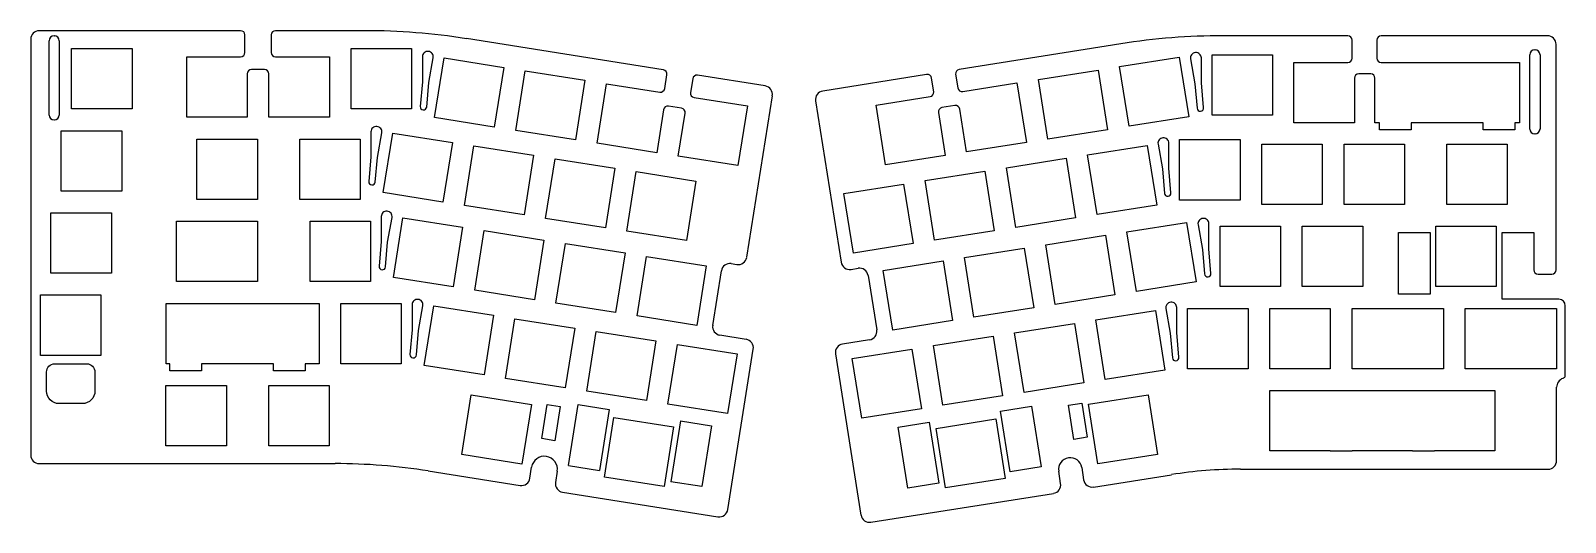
# Model space of a CAD drawing. Header units: millimetres. Extents: x 7 to 362, y -7 to 107.
import ezdxf

# ---------------------------------------------------------------- set-up
doc = ezdxf.new("R2010")
doc.units = ezdxf.units.MM

msp = doc.modelspace()

# ---------------------------------------------------------------- linework, layer by layer
for p, q in [((55.5, 107.1), (8.86, 107.1)), ((84.29, 107.1), (63.55, 107.1)), ((6.86, 105.1), (6.86, 8.7)), ((56.5, 102.02), (56.5, 106.1)), ((62.55, 106.1), (62.55, 102.02)), ((153.42, 98.03), (107.83, 105.25)), ((259.44, 104.06), (221.99, 98.12)), ((312.03, 105.92), (283.06, 105.92)), ((313.03, 100.73), (313.03, 104.92)), ((318.74, 104.92), (318.74, 100.73)), ((358.24, 105.92), (319.74, 105.92)), ((360.24, 51.63), (360.24, 103.92)), ((43, 87.02), (43, 101.02)), ((43, 101.02), (55.5, 101.02)), ((63.55, 101.02), (76.05, 101.02)), ((76.05, 101.02), (76.05, 87.02)), ((299.53, 85.73), (299.53, 99.73)), ((299.53, 99.73), (312.03, 99.73)), ((319.74, 99.73), (351.75, 99.73)), ((351.75, 99.73), (351.75, 85.73)), ((57, 97.07), (57, 87.02)), ((61.05, 98.07), (58, 98.07)), ((62.05, 87.02), (62.05, 97.07)), ((153.75, 93.69), (154.26, 96.89)), ((177.02, 94.29), (161.37, 96.77)), ((214.43, 96.92), (190.36, 93.11)), ((216.07, 92.95), (215.57, 96.09)), ((221.15, 96.98), (221.65, 93.83)), ((313.53, 96.08), (313.53, 85.73)), ((317.3, 97.08), (314.53, 97.08)), ((318.3, 85.73), (318.3, 96.08)), ((138.07, 80.99), (140.26, 94.81)), ((140.26, 94.81), (152.6, 92.86)), ((160.23, 95.94), (159.72, 92.74)), ((222.8, 93), (235.34, 94.99)), ((235.34, 94.99), (237.53, 81.16)), ((157.63, 89.13), (154.62, 89.6)), ((160.56, 91.6), (172.9, 89.64)), ((172.9, 89.64), (170.71, 75.82)), ((172.74, 54.54), (178.68, 92)), ((188.7, 90.82), (194.62, 53.41)), ((202.7, 89.82), (215.24, 91.8)), ((204.89, 75.99), (202.7, 89.82)), ((220.99, 89.73), (217.97, 89.25)), ((223.7, 78.97), (222.13, 88.9)), ((57, 87.02), (43, 87.02)), ((76.05, 87.02), (62.05, 87.02)), ((153.48, 88.77), (151.9, 78.8)), ((156.88, 78.01), (158.46, 87.98)), ((217.14, 88.11), (218.72, 78.18)), ((313.53, 85.73), (299.53, 85.73)), ((313.53, 85.73), (299.53, 85.73)), ((319.38, 85.73), (318.3, 85.73)), ((319.38, 84.08), (319.38, 85.73)), ((343.38, 85.73), (326.68, 85.73)), ((326.68, 85.73), (326.68, 84.08)), ((343.38, 84.08), (343.38, 85.73)), ((351.75, 85.73), (350.68, 85.73)), ((350.68, 85.73), (350.68, 84.08)), ((326.68, 84.08), (319.38, 84.08)), ((350.68, 84.08), (343.38, 84.08)), ((151.9, 78.8), (138.07, 80.99)), ((237.53, 81.16), (223.7, 78.97)), ((170.71, 75.82), (156.88, 78.01)), ((218.72, 78.18), (204.89, 75.99)), ((323.77, 60.28), (331.07, 60.28)), ((323.77, 45.98), (323.77, 60.28)), ((331.07, 60.28), (331.07, 45.98)), ((347.77, 44.83), (347.77, 60.28)), ((347.77, 60.28), (355.07, 60.28)), ((355.07, 60.28), (355.07, 51.63)), ((164.88, 38.77), (166.88, 51.41)), ((169.17, 53.08), (170.46, 52.87)), ((196.91, 51.74), (198.57, 52.01)), ((200.86, 50.34), (202.86, 37.7)), ((356.07, 50.63), (359.24, 50.63)), ((38.23, 29.87, 0), (38.23, 43.87, 0)), ((38.23, 43.87, 0), (73.67, 43.87, 0)), ((73.67, 43.87, 0), (73.67, 29.87, 0)), ((331.07, 45.98), (323.77, 45.98)), ((360.89, 44.83), (347.77, 44.83)), ((362.39, 28.55), (362.39, 43.33)), ((172.6, 35.52), (166.54, 36.48)), ((168.37, -3.96), (174.27, 33.24)), ((193.3, 32.14), (199.22, -5.23)), ((201.2, 35.41), (194.97, 34.43)), ((39.11, 29.87, 0), (38.23, 29.87, 0)), ((39.11, 28.22, 0), (39.11, 29.87, 0)), ((63.11, 29.87, 0), (46.41, 29.87, 0)), ((46.41, 29.87, 0), (46.41, 29.87, 0)), ((46.41, 29.87, 0), (46.41, 28.22, 0)), ((63.11, 28.22, 0), (63.11, 29.87, 0)), ((73.67, 29.87, 0), (70.41, 29.87, 0)), ((70.41, 29.87, 0), (70.41, 28.22, 0)), ((362.39, 27.23), (362.39, 28.55)), ((46.41, 28.22, 0), (39.11, 28.22, 0)), ((70.41, 28.22, 0), (63.11, 28.22, 0)), ((106.73, 8.8, 0), (108.93, 22.63, 0)), ((108.93, 22.63, 0), (122.85, 20.42, 0)), ((307.95, 23.65), (313, 23.65)), ((327, 23.65), (332.05, 23.68)), ((360.39, 7.41), (360.39, 24.4)), ((122.85, 20.42, 0), (120.66, 6.59, 0)), ((131.43, 6.25), (133.67, 20.38)), ((133.67, 20.38), (140.88, 19.24)), ((140.88, 19.24), (138.64, 5.11)), ((233.77, 4.78), (231.54, 18.9)), ((238.75, 20.04), (240.98, 5.92)), ((157.37, 16.62), (155.13, 2.5)), ((157.37, 16.62), (164.58, 15.48)), ((164.58, 15.48), (162.34, 1.36)), ((210.07, 1.02), (207.83, 15.15)), ((215.04, 16.29), (217.28, 2.17)), ((120.66, 6.59, 0), (106.73, 8.8, 0)), ((307.95, 9.65), (313, 9.65)), ((327, 9.65), (332.05, 9.68)), ((8.86, 6.7), (77.38, 6.7)), ((98.97, 5), (120.22, 1.64)), ((120.66, 6.59, 0), (120.66, 6.59, 0)), ((122.51, 3.3), (122.92, 5.88)), ((128.85, 4.94), (128.44, 2.36)), ((240.98, 5.92), (233.77, 4.78)), ((245.47, 2.1), (245.02, 4.95)), ((250.35, 5.79), (250.8, 2.95)), ((253.09, 1.28), (271.14, 4.14)), ((287.18, 5.41), (358.39, 5.41)), ((130.1, 0.07), (166.09, -5.63)), ((217.28, 2.17), (210.07, 1.02)), ((201.51, -6.89), (243.81, -0.19))]:
    msp.add_line(p, q)
at = {"color": 1}
for p, q in [((11.14, 87.54), (11.14, 104.76)), ((12.29, 105.91), (12.34, 105.91)), ((13.49, 104.76), (13.49, 87.54)), ((354.18, 84.3), (354.18, 101.53)), ((355.33, 102.68), (355.38, 102.68)), ((356.53, 101.53), (356.53, 84.3)), ((12.29, 86.39), (12.34, 86.39)), ((355.38, 83.15), (355.33, 83.15))]:
    msp.add_line(p, q, dxfattribs=at)
at = {"color": 1, "linetype": 'Continuous'}
msp.add_line((354.18, 84.3), (354.18, 84.3), dxfattribs=at)
at = {"linetype": 'Continuous'}
for p, q in [((339.21, 42.58), (339.21, 42.58)), ((231.54, 18.9), (238.75, 20.04)), ((207.83, 15.15), (215.04, 16.29)), ((216.63, 14.87), (230.46, 17.06)), ((131.43, 6.25), (138.64, 5.11)), ((162.34, 1.36), (155.13, 2.5))]:
    msp.add_line(p, q, dxfattribs=at)
for points in [[(30.34, 102.96), (30.34, 88.96), (16.34, 88.96), (16.34, 102.96)], [(81.1, 88.96), (81.1, 102.96), (95.1, 102.96), (95.1, 88.96)], [(100.44, 86.95), (102.63, 100.77), (116.46, 98.58), (114.27, 84.76)], [(261.33, 84.93), (259.14, 98.76), (272.97, 100.95), (275.16, 87.12)], [(294.56, 101.51), (294.56, 87.51), (280.56, 87.51), (280.56, 101.51)], [(133.08, 81.78), (119.25, 83.97), (121.44, 97.79), (135.27, 95.6)], [(240.33, 95.78), (254.16, 97.97), (256.35, 84.14), (242.52, 81.95)], [(27.94, 69.91), (27.84, 69.91), (13.94, 69.91), (13.94, 83.91), (27.84, 83.91), (27.94, 83.91)], [(59.38, 67.97), (45.38, 67.97), (45.38, 81.97), (59.38, 81.97)], [(83.19, 81.97), (83.19, 67.97), (69.19, 67.97), (69.19, 81.97)], [(104.55, 81.18), (102.35, 67.35), (88.53, 69.55), (90.72, 83.37)], [(287.03, 81.83), (287.04, 67.83), (273.04, 67.83), (273.03, 81.83)], [(109.53, 80.39), (123.36, 78.2), (121.17, 64.37), (107.34, 66.56)], [(251.72, 78.29), (265.54, 80.49), (267.73, 66.66), (253.91, 64.47)], [(306.1, 80.8), (306.1, 66.8), (292.1, 66.8), (292.1, 80.8)], [(325.15, 80.8), (325.15, 66.8), (311.15, 66.8), (311.15, 80.8)], [(348.95, 80.8), (348.95, 66.8), (334.95, 66.8), (334.95, 80.8)], [(142.18, 75.22), (139.99, 61.39), (126.16, 63.58), (128.35, 77.41)], [(232.9, 75.31), (246.73, 77.5), (248.92, 63.68), (235.09, 61.49)], [(147.16, 74.43), (160.99, 72.24), (158.8, 58.41), (144.97, 60.6)], [(211.29, 57.71), (197.46, 55.52), (195.27, 69.35), (209.1, 71.54)], [(230.1, 60.7), (216.28, 58.5), (214.08, 72.33), (227.91, 74.52)], [(11.54, 50.86), (11.54, 64.86), (25.44, 64.86), (25.54, 64.86), (25.54, 50.86), (25.44, 50.86)], [(40.62, 48.92), (40.62, 62.92), (59.38, 62.92), (59.38, 48.92)], [(71.57, 48.92), (71.57, 62.92), (85.57, 62.92), (85.57, 48.92)], [(93.1, 63.71), (106.92, 61.52), (104.73, 47.69), (90.91, 49.88)], [(125.74, 58.54), (123.55, 44.71), (109.72, 46.9), (111.91, 60.73)], [(263.03, 46.63), (260.84, 60.45), (274.66, 62.64), (276.86, 48.82)], [(282.4, 61.75), (296.4, 61.75), (296.4, 47.75), (282.4, 47.75)], [(315.45, 61.75), (315.45, 47.75), (301.45, 47.75), (301.45, 61.75)], [(346.4, 47.75), (332.4, 47.75), (332.4, 61.75), (346.4, 61.75)], [(144.55, 55.56), (142.36, 41.73), (128.54, 43.92), (130.73, 57.75)], [(255.85, 59.66), (258.04, 45.83), (244.21, 43.64), (242.02, 57.47)], [(149.54, 54.77), (163.37, 52.58), (161.18, 38.75), (147.35, 40.94)], [(220.41, 39.87), (206.58, 37.68), (204.39, 51.51), (218.22, 53.7)], [(237.03, 56.68), (239.23, 42.85), (225.4, 40.66), (223.21, 54.49)], [(9.14, 45.81), (23.14, 45.81), (23.14, 31.81), (9.14, 31.81)], [(78.72, 29.87), (78.72, 43.87), (92.72, 43.87), (92.72, 29.87)], [(111.88, 27.27), (98.05, 29.46), (100.24, 43.29), (114.07, 41.1)], [(274.89, 42.7), (288.89, 42.7), (288.9, 28.7), (274.9, 28.7)], [(293.94, 42.7), (307.94, 42.7), (307.95, 28.7), (293.95, 28.7)], [(334.14, 42.7), (334.14, 28.7), (327, 28.7), (313, 28.7), (312.99, 42.7)], [(360.34, 42.69), (360.34, 28.69), (353.2, 28.69), (339.2, 28.69), (339.2, 42.69)], [(116.87, 26.48), (119.06, 40.31), (132.89, 38.12), (130.7, 24.29)], [(234.82, 37.04), (248.65, 39.23), (250.84, 25.41), (237.01, 23.21)], [(253.63, 40.02), (267.46, 42.21), (269.65, 28.39), (255.82, 26.2)], [(151.7, 35.14), (149.51, 21.31), (135.69, 23.5), (137.88, 37.33)], [(218.19, 20.23), (216, 34.06), (229.83, 36.25), (232.02, 22.42)], [(168.33, 18.33), (154.5, 20.52), (156.69, 34.35), (170.52, 32.16)], [(197.19, 31.08), (211.01, 33.27), (213.21, 19.44), (199.38, 17.25)], [(52.2, 24.82), (52.2, 10.82), (38.2, 10.82), (38.2, 24.82)], [(76.02, 10.82), (62.02, 10.82), (62.02, 24.82), (76.02, 24.82), (76.02, 13.2)], [(254.1, 6.64), (251.91, 20.46), (265.74, 22.65), (267.93, 8.83)], [(126.49, 20.41), (129.55, 19.92), (128.3, 12.02), (125.24, 12.5)], [(247.28, 20.24), (250.35, 20.72), (251.6, 12.82), (248.54, 12.33)], [(139.76, 3.57), (141.95, 17.4), (155.78, 15.21), (153.59, 1.38)], [(216.63, 14.87), (230.46, 17.06), (232.65, 3.24), (218.82, 1.05)]]:
    msp.add_lwpolyline(points, close=True)
for points in [[(98.99, 102.3), (98.97, 102.3, 0.441084), (97.6, 101.05), (97.6, 95.26), (97.1, 89.53, 1), (98.6, 89.4), (99.09, 95.09), (100.11, 100.83, 0.438938)], [(275.57, 100.55), (276.58, 94.81), (277.08, 89.12, 1), (278.57, 89.25), (278.07, 94.97), (278.07, 100.77, 0.441084), (276.71, 102.01), (276.69, 102.01, 0.438938)], [(87.08, 84.89), (87.06, 84.9, 0.441084), (85.69, 83.65), (85.69, 77.86), (85.19, 72.13, 1), (86.69, 72), (87.18, 77.69), (88.2, 83.43, 0.438938)], [(268.03, 80.8), (269.04, 75.05), (269.54, 69.37, 1), (271.03, 69.5), (270.53, 75.22), (270.53, 81.02, 0.441084), (269.17, 82.26), (269.15, 82.26, 0.438938)], [(89.46, 65.23), (89.43, 65.23, 0.441084), (88.07, 63.99), (88.07, 58.2), (87.57, 52.47, 1), (89.07, 52.34), (89.56, 58.03), (90.57, 63.77, 0.438938)], [(277.3, 62.11), (278.31, 56.37), (278.81, 50.68, 1), (280.3, 50.81), (279.8, 56.54), (279.8, 62.33, 0.441084), (278.44, 63.58), (278.42, 63.57, 0.438938)], [(96.6, 44.79), (96.58, 44.79, 0.441084), (95.22, 43.55), (95.22, 37.75), (94.72, 32.03, 1), (96.21, 31.9), (96.71, 37.59), (97.72, 43.33, 0.438938)], [(269.86, 42.66), (270.87, 36.92), (271.37, 31.23, 1), (272.86, 31.36), (272.37, 37.09), (272.37, 42.88, 0.441084), (271, 44.12), (270.98, 44.12, 0.438938)], [(10.54, 23.52), (10.54, 27.96, -0.414214), (12.44, 29.86), (19.84, 29.86, -0.414214), (21.74, 27.96), (21.74, 23.52, -0.414214), (18.84, 20.62), (13.44, 20.62, -0.414214)]]:
    msp.add_lwpolyline(points, format="xyb", close=True)
for points in [[(307.95, 9.65), (293.95, 9.65), (293.95, 23.65), (307.95, 23.65)], [(313, 23.65), (313, 23.65), (327, 23.65)], [(332.05, 23.68), (346.05, 23.68), (346.05, 9.68), (332.05, 9.68)], [(327, 9.65), (313, 9.65)]]:
    msp.add_lwpolyline(points)
for centre, radius, start, end in [((8.86, 105.1), 2, 89.9996, 179.9996), ((55.5, 106.1), 1, 359.9996, 89.9996), ((63.55, 106.1), 1, 89.9996, 179.9996), ((84.29, -43.4), 150.5, 80.9996, 89.9996), ((283.07, -45.08), 151, 90.0039, 99.0039), ((312.03, 104.92), 1, 0.0039, 90.0039), ((319.74, 104.92), 1, 90.0039, 180.0039), ((358.24, 103.92), 2, 0.0039, 90.0039), ((55.5, 102.02), 1, 269.9996, 359.9996), ((63.55, 102.02), 1, 179.9996, 269.9996), ((312.03, 100.73), 1, 270.0039, 0.0039), ((319.74, 100.73), 1, 180.0039, 270.0039), ((58, 97.07), 1, 89.9996, 179.9996), ((61.05, 97.07), 1, 359.9996, 89.9996), ((153.27, 97.04), 1, 350.9996, 80.9996), ((161.22, 95.78), 1, 80.9996, 170.9996), ((214.59, 95.94), 1, 9.0039, 99.0039), ((222.14, 97.13), 1, 99.0039, 189.0039), ((314.53, 96.08), 1, 90.0039, 180.0039), ((317.3, 96.08), 1, 0.0039, 90.0039), ((152.76, 93.85), 1, 260.9996, 350.9996), ((160.71, 92.59), 1, 170.9996, 260.9996), ((176.7, 92.32), 2, 350.9996, 80.9996), ((190.67, 91.13), 2, 99.0039, 189.0039), ((215.08, 92.79), 1, 279.0039, 9.0039), ((222.64, 93.99), 1, 189.0039, 279.0039), ((154.46, 88.61), 1, 80.9996, 170.9996), ((157.48, 88.14), 1, 350.9996, 80.9996), ((218.13, 88.26), 1, 99.0039, 189.0039), ((221.14, 88.74), 1, 9.0039, 99.0039), ((170.77, 54.85), 2, 260.9996, 350.9996), ((196.6, 53.72), 2, 189.0039, 279.0039), ((168.86, 51.1), 2, 80.9996, 170.9996), ((198.88, 50.03), 2, 9.0039, 99.0039), ((356.07, 51.63), 1, 180.0039, 270.0039), ((359.24, 51.63), 1, 270.0039, 0.0039), ((360.89, 43.33), 1.5, 0.0039, 90.0039), ((166.85, 38.46), 2, 170.9996, 260.9996), ((200.89, 37.39), 2, 279.0039, 9.0039), ((172.29, 33.55), 2, 350.9996, 80.9996), ((195.28, 32.45), 2, 99.0039, 189.0039), ((362.59, 24.4), 2.2, 109.4751, 180.0038), ((8.86, 8.7), 2, 179.9996, 269.9996), ((125.88, 5.41), 3, 350.9996, 170.9991), ((247.69, 5.37), 2.7, 9.0039, 189.0039), ((358.39, 7.41), 2, 270.0039, 0.0038), ((77.38, -131.3), 138, 80.9996, 89.9996), ((287.18, -97.09), 102.5, 90.0039, 99.0039), ((120.54, 3.61), 2, 260.9996, 350.9996), ((130.41, 2.05), 2, 170.9996, 260.9996), ((243.5, 1.79), 2, 279.0039, 9.0039), ((252.78, 3.26), 2, 189.0039, 279.0039), ((166.4, -3.65), 2, 260.9996, 350.9996), ((201.2, -4.91), 2, 189.0039, 279.0039)]:
    msp.add_arc(centre, radius, start, end)
at = {"color": 1}
for centre, start, end in [((12.29, 104.76), 89.9996, 179.9996), ((12.34, 104.76), 359.9996, 89.9996), ((355.33, 101.53), 90.0039, 180.0039), ((355.38, 101.53), 0.0039, 90.0039), ((12.29, 87.54), 179.9996, 269.9996), ((12.34, 87.54), 269.9996, 359.9996), ((355.33, 84.3), 180.0039, 270.0039), ((355.38, 84.3), 270.0039, 0.0039)]:
    msp.add_arc(centre, 1.15, start, end, dxfattribs=at)
msp.add_open_spline([(361.86, 26.48), (361.87, 26.48), (361.89, 26.49), (361.9, 26.49), (361.99, 26.53), (362.09, 26.6), (362.16, 26.66), (362.23, 26.73), (362.29, 26.83), (362.33, 26.92), (362.37, 27.02), (362.39, 27.14), (362.39, 27.23)], degree=3, knots=[-0.1769776, -0.1769776, -0.1769776, -0.1769776, -0.169509, -0.169509, -0.169509, -0.113006, -0.113006, -0.113006, -0.056503, -0.056503, -0.056503, 0, 0, 0, 0])

doc.saveas('drawing.dxf')
